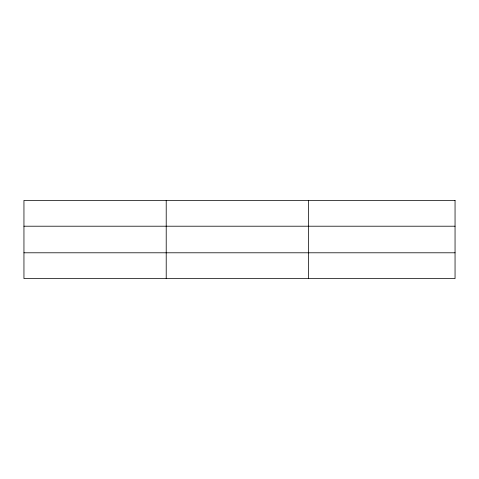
<?xml version="1.0" encoding="UTF-8"?>
<svg xmlns="http://www.w3.org/2000/svg" width="479" height="479" viewBox="0 0 479 479"><rect width="100%" height="100%" fill="white"/><g stroke="black" fill="none" stroke-linecap="round" stroke-linejoin="round"><path stroke-width="0.72" d="M166.213 200.402L166.213 278.598M308.476 200.402L308.476 278.598M23.95 226.208L455.05 226.208M23.95 252.792L455.05 252.792M455.05 200.402L455.05 278.598L23.95 278.598L23.95 200.402L455.05 200.402"/></g></svg>
